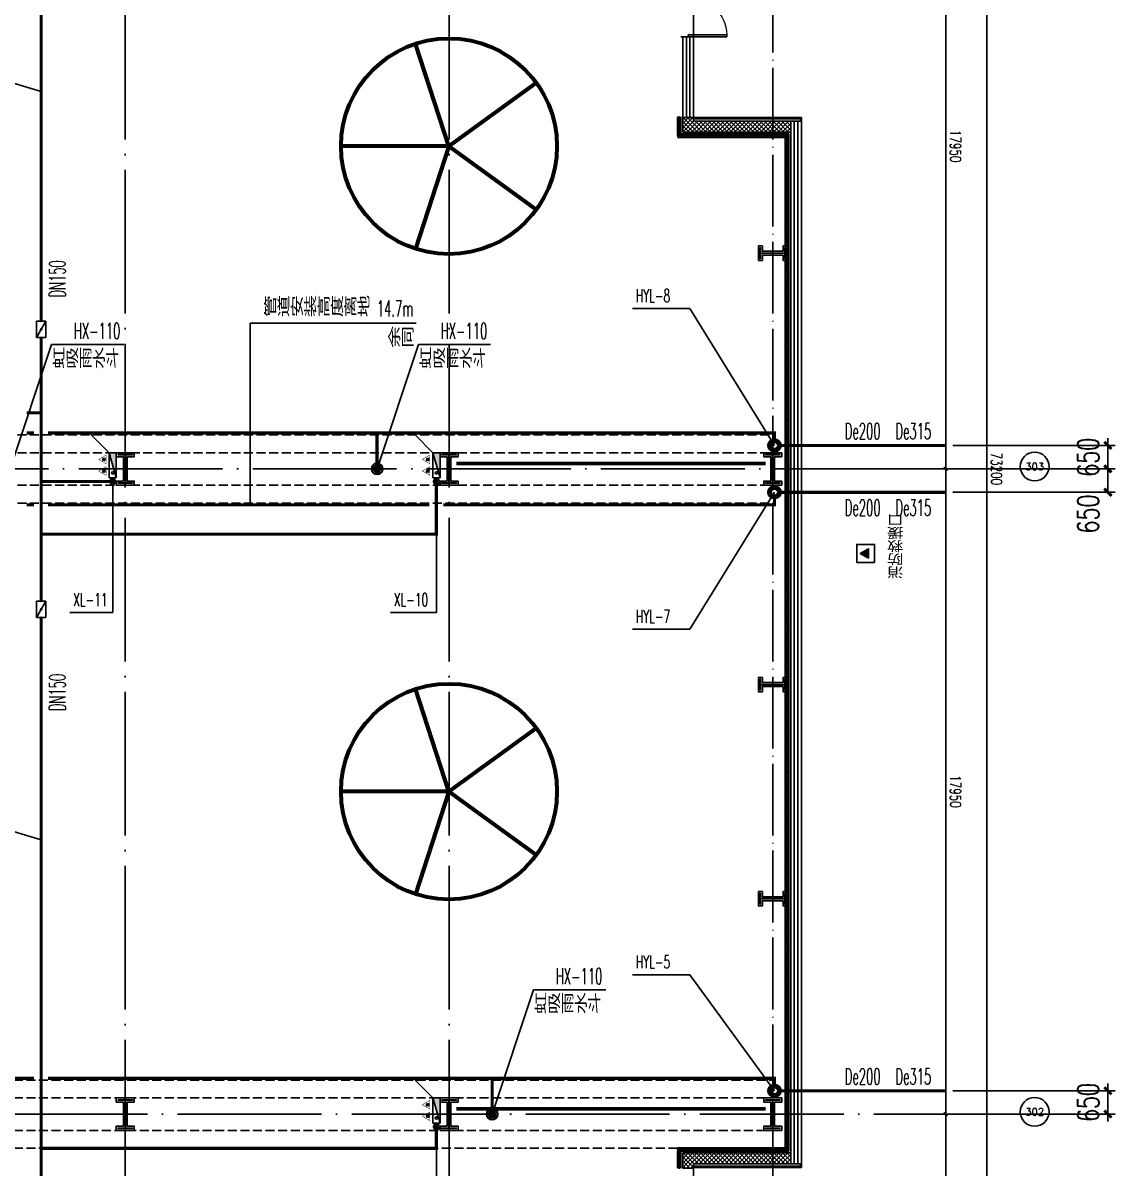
# Model space of a CAD drawing. Extents: x -452079 to 117456, y 3902 to 836955.
# Drawn here: x -149701 to -119335, y 565370 to 597226 of the extents above; entities that cross this region are included whole.
import ezdxf
from ezdxf.enums import TextEntityAlignment as Align

# ---------------------------------------------------------------- set-up
doc = ezdxf.new("R2010")
doc.units = 0
doc.header["$LTSCALE"] = 1000
doc.header["$MEASUREMENT"] = 0
for name, pattern in [('CENTER', [2, 1.25, -0.25, 0.25, -0.25]), ('DASH', [0.35, 0.25, -0.1]), ('DOTE', [2.42, 2, -0.2, 0.02, -0.2]), ('DOTE_30', [0.726, 0.6, -0.06, 0.006, -0.06])]:
    doc.linetypes.add(name, pattern=pattern)
for name, color, linetype in [('10平面$0$WINDOW', 4, 'Continuous'), ('A-AXIS-D', 1, 'Continuous'), ('A-AXIS-DOTE', 14, 'DOTE'), ('A-CURTAIN', 134, 'Continuous'), ('A-HATCH-2', 251, 'Continuous'), ('A-HRAIL', 173, 'Continuous'), ('A-LIN-V', 9, 'Continuous'), ('A-TEXT', 61, 'Continuous'), ('A-WINDOW', 140, 'Continuous'), ('AS-COLN', 6, 'Continuous'), ('AS-WALL', 40, 'Continuous'), ('CURTWALL', 4, 'Continuous'), ('DIM_消防', 1, 'Continuous'), ('DIM_雨水', 4, 'Continuous'), ('FM_ZF消防', 1, 'Continuous'), ('PUB_HATCH', 8, 'Continuous'), ('PUB_TEXT', 7, 'Continuous'), ('RP-N2-01$0$$0$A-WIND-J', 1, 'Continuous'), ('RP-N2-01$0$A-WIND-J', 3, 'Continuous'), ('SB_ZF消火栓', 10, 'Continuous'), ('SB_ZF消火栓M', 10, 'Continuous'), ('TEXT_消防', 1, 'Continuous'), ('TEXT_雨水', 4, 'Continuous'), ('TWT_DIM', 3, 'Continuous'), ('TWT_LEAD', 3, 'Continuous'), ('WALL', 2, 'Continuous'), ('WINDOW', 4, 'Continuous'), ('文本', 4, 'Continuous'), ('虹吸雨水斗', 6, 'Continuous')]:
    doc.layers.add(name, color=color, linetype=linetype)
for name, color, linetype, lineweight in [('Gps-ZF消防', 1, 'TG_X', 60), ('Gps-ZF雨水', 4, 'DOTE_30', 60), ('LG-ZF消防', 1, 'Continuous', 60), ('LG-ZF雨水', 4, 'Continuous', 60), ('柱间支撑', 6, 'CENTER', 0)]:
    doc.layers.add(name, color=color, linetype=linetype, lineweight=lineweight)
doc.styles.add('_TCH_AXIS', font='COMPLEX', dxfattribs={"bigfont": 'GBCBIG'})
doc.styles.add('_TCH_DIM', font='SIMPLEX', dxfattribs={"width": 0.75, "bigfont": '@1HZTXT'})
doc.styles.add('_TCH_DIM_T3', font='SIMPLEX', dxfattribs={"width": 0.705882, "bigfont": 'GBCBIG'})
doc.styles.add('_TWT_PIPEDN', font='SIMPLEX', dxfattribs={"width": 0.65, "height": 3.5, "bigfont": 'HZTXT'})
doc.styles.add('_TWT_SERIAL', font='SIMPLEX', dxfattribs={"width": 0.8, "height": 3, "bigfont": 'HZTXT'})
doc.styles.add('A-DIM_T3', font='SIMPLEX', dxfattribs={"width": 0.705882, "bigfont": 'GBCBIG'})
doc.styles.get("Standard").update_dxf_attribs({"font": 'gbenor.shx', "bigfont": 'gbcbig.shx'})
doc.styles.add('TG_LINETYPE', font='SIMPLEX', dxfattribs={"width": 0.8, "height": 3.5, "bigfont": 'HZTXT'})
doc.linetypes.add('TG_X', pattern='A,5,-0.3,["X",TG_LINETYPE,S=0.1,R=0,X=-0.23,Y=-0.15],0', length=5.3)
doc.dimstyles.new('_TCH_ARCH&&100', dxfattribs={"dimtxt": 297.5, "dimasz": 100, "dimexe": 100, "dimexo": 100, "dimgap": 126.25, "dimtad": 1, "dimdec": 0, "dimzin": 0, "dimdsep": 46, "dimtxsty": '_TCH_DIM_T3', "dimblk": 'ARCHTICK', "dimcen": 0.09, "dimclrt": 7, "dimazin": 2, "dimtfac": 1, "dimtdec": 0, "dimtix": 1, "dimtmove": 2, "dimatfit": 3, "dimfxl": 0, "dimtolj": 1, "dimtzin": 0, "dimarcsym": 0})
doc.dimstyles.new('_TCH_ARCH&&200', dxfattribs={"dimtxt": 595, "dimasz": 200, "dimexe": 200, "dimexo": 200, "dimgap": 252.5, "dimtad": 1, "dimdec": 0, "dimzin": 0, "dimdsep": 46, "dimtxsty": '_TCH_DIM_T3', "dimblk": 'ARCHTICK', "dimcen": 0.09, "dimclrt": 7, "dimazin": 2, "dimtfac": 1, "dimtdec": 0, "dimtix": 1, "dimtmove": 2, "dimatfit": 3, "dimfxl": 0, "dimtolj": 1, "dimtzin": 0, "dimarcsym": 0})
doc.dimstyles.new('A-DIM&&100', dxfattribs={"dimtxt": 297.5, "dimasz": 100, "dimexe": 100, "dimexo": 100, "dimgap": 126.25, "dimtad": 1, "dimdec": 0, "dimzin": 0, "dimdsep": 46, "dimtxsty": 'A-DIM_T3', "dimblk": 'ARCHTICK', "dimcen": 0.09, "dimclrt": 7, "dimazin": 2, "dimtfac": 1, "dimtdec": 0, "dimtix": 1, "dimtmove": 2, "dimatfit": 3, "dimfxl": 0, "dimtolj": 1, "dimtzin": 0, "dimarcsym": 0})
pattern_1 = [(45, (321432.36, -540023.96), (-60.000061, 60.000061), []), (135, (321432.36, -540023.96), (-60.000061, -60.000061), [])]

# ---------------------------------------------------------------- blocks, each defined once
blk = doc.blocks.new('_ArchTick')
at = {"color": 0, "linetype": 'ByBlock', "const_width": 0.4}
blk.add_lwpolyline([(-0.5, -0.5), (0.5, 0.5)], dxfattribs=at)
blk = doc.blocks.new('*D333')
at = {"layer": 'A-AXIS-D', "color": 0, "lineweight": -2, "transparency": 16777216}
for p, q in [((196412, 62746), (197428, 62746)), ((197328, 62746), (197328, 44796)), ((196412, 44796), (197428, 44796))]:
    blk.add_line(p, q, dxfattribs=at)
at = {"layer": 'A-AXIS-D', "color": 0, "lineweight": -2, "transparency": 16777216, "xscale": 100, "yscale": 100, "zscale": 100}
for p, rotation in [((197328, 62746), 90), ((197328, 44796), 270)]:
    blk.add_blockref('_ArchTick', p, dxfattribs=dict(at, rotation=rotation))
at = {"layer": 'A-AXIS-D', "color": 7, "transparency": 16777216, "insert": (197603, 53771), "char_height": 297.5, "attachment_point": 5, "rotation": 270, "style": 'A-DIM_T3'}
blk.add_mtext('\\A1;17950', dxfattribs=at)
blk = doc.blocks.new('*D334')
at = {"layer": 'A-AXIS-D', "color": 0, "lineweight": -2, "transparency": 16777216}
for p, q in [((196412, 44796), (197428, 44796)), ((197328, 44796), (197328, 26846)), ((196412, 26846), (197428, 26846))]:
    blk.add_line(p, q, dxfattribs=at)
at = {"layer": 'A-AXIS-D', "color": 0, "lineweight": -2, "transparency": 16777216, "xscale": 100, "yscale": 100, "zscale": 100}
for p, rotation in [((197328, 44796), 90), ((197328, 26846), 270)]:
    blk.add_blockref('_ArchTick', p, dxfattribs=dict(at, rotation=rotation))
at = {"layer": 'A-AXIS-D', "color": 7, "transparency": 16777216, "insert": (197603, 35821), "char_height": 297.5, "attachment_point": 5, "rotation": 270, "style": 'A-DIM_T3'}
blk.add_mtext('\\A1;17950', dxfattribs=at)
blk = doc.blocks.new('*D335')
at = {"layer": 'A-AXIS-D', "color": 0, "lineweight": -2, "transparency": 16777216}
for p, q in [((196412, 26846), (197428, 26846)), ((197328, 26846), (197328, 8896)), ((196412, 8896), (197428, 8896))]:
    blk.add_line(p, q, dxfattribs=at)
at = {"layer": 'A-AXIS-D', "color": 0, "lineweight": -2, "transparency": 16777216, "xscale": 100, "yscale": 100, "zscale": 100}
for p, rotation in [((197328, 26846), 90), ((197328, 8896), 270)]:
    blk.add_blockref('_ArchTick', p, dxfattribs=dict(at, rotation=rotation))
at = {"layer": 'A-AXIS-D', "color": 7, "transparency": 16777216, "insert": (197603, 17871), "char_height": 297.5, "attachment_point": 5, "rotation": 270, "style": 'A-DIM_T3'}
blk.add_mtext('\\A1;17950', dxfattribs=at)
blk = doc.blocks.new('*D368')
at = {"layer": 'A-AXIS-D', "color": 0, "lineweight": -2, "transparency": 16777216}
for p, q in [((196672, 81396), (198568, 81396)), ((198468, 81396), (198468, 8196)), ((196672, 8196), (198568, 8196))]:
    blk.add_line(p, q, dxfattribs=at)
at = {"layer": 'A-AXIS-D', "color": 0, "lineweight": -2, "transparency": 16777216, "xscale": 100, "yscale": 100, "zscale": 100}
for p, rotation in [((198468, 81396), 90), ((198468, 8196), 270)]:
    blk.add_blockref('_ArchTick', p, dxfattribs=dict(at, rotation=rotation))
at = {"layer": 'A-AXIS-D', "color": 7, "transparency": 16777216, "insert": (198743, 44796), "char_height": 297.5, "attachment_point": 5, "rotation": 270, "style": '_TCH_DIM_T3'}
blk.add_mtext('\\A1;73200', dxfattribs=at)
blk = doc.blocks.new('4324324')
at = {"layer": 'A-HATCH-2', "color": 8, "linetype": 'DASH'}
for p, q in [((-294754, 585770), (-128854, 585770)), ((-294754, 585270), (-128854, 585270)), ((-307354, 584370), (-128854, 584370)), ((-307354, 583870), (-128854, 583870)), ((-313054, 567820), (-128854, 567820)), ((-313054, 567320), (-128854, 567320)), ((-313054, 566420), (-128854, 566420)), ((-313054, 565920), (-128854, 565920))]:
    blk.add_line(p, q, dxfattribs=at)
blk = doc.blocks.new('w4324324')
at = {"layer": 'A-HATCH-2', "lineweight": 60}
for q in [(-1694760, 686605), (-1697614, 684532), (-1691907, 684532), (-1696524, 681178), (-1692997, 681178)]:
    blk.add_line((-1694760, 683605), q, dxfattribs=at)
blk.add_circle((-1694760, 683605), 3000, dxfattribs=at)
blk = doc.blocks.new('342343')
at = {"layer": 'A-LIN-V'}
for p in [(1048660, -62444), (1066610, -62444)]:
    blk.add_blockref('w4324324', p, dxfattribs=at)
blk = doc.blocks.new('w42343243')
at = {"layer": 'A-HATCH-2', "color": 2}
blk.add_lwpolyline([(-165104, 621070), (-164604, 621070), (-164604, 620958), (-164800, 620958), (-164800, 620282), (-164604, 620282), (-164604, 620170), (-165104, 620170), (-165104, 620282), (-164908, 620282), (-164908, 620958), (-165104, 620958)], close=True, dxfattribs=at)
at = {"layer": 'AS-COLN', "color": 8}
blk.add_lwpolyline([(-165054, 621020), (-164654, 621020), (-164654, 621008), (-164850, 621008), (-164850, 620232), (-164654, 620232), (-164654, 620220), (-165054, 620220), (-165054, 620232), (-164858, 620232), (-164858, 621008), (-165054, 621008)], close=True, dxfattribs=at)
blk = doc.blocks.new('nt66')
at = {"layer": 'A-HATCH-2', "color": 2}
blk.add_lwpolyline([(-195840, 766870), (-195440, 766870), (-195440, 766758), (-195586, 766758), (-195586, 766182), (-195440, 766182), (-195440, 766070), (-195840, 766070), (-195840, 766182), (-195694, 766182), (-195694, 766758), (-195840, 766758)], close=True, dxfattribs=at)
at = {"layer": 'AS-COLN', "color": 8}
blk.add_lwpolyline([(-195790, 766820), (-195490, 766820), (-195490, 766808), (-195636, 766808), (-195636, 766132), (-195490, 766132), (-195490, 766120), (-195790, 766120), (-195790, 766132), (-195644, 766132), (-195644, 766808), (-195790, 766808)], close=True, dxfattribs=at)
blk = doc.blocks.new('42343')
at = {"rotation": 270}
for p in [(-895324, 395180), (-895324, 383180), (-895324, 377222)]:
    blk.add_blockref('nt66', p, dxfattribs=at)
at = {"layer": 'A-WINDOW'}
for p in [(18000, -35800), (27000, -35800), (36000, -35800), (18000, -53750), (27000, -53750), (36000, -53750)]:
    blk.add_blockref('w42343243', p, dxfattribs=at)
blk = doc.blocks.new('RP-N2-01$0$$0$xfjy')
at = {"layer": 'RP-N2-01$0$$0$A-WIND-J'}
h = blk.add_hatch(color=8, dxfattribs=at)
h.dxf.hatch_style = 1
h.paths.add_polyline_path([(1141876, -26214), (1142135, -26214), (1142005, -25989)])
at = {"layer": 'RP-N2-01$0$$0$A-WIND-J', "color": 8, "const_width": 25}
blk.add_lwpolyline([(1141755, -25889), (1141755, -26389), (1142255, -26389), (1142255, -25889)], close=True, dxfattribs=at)
at = {"layer": 'RP-N2-01$0$$0$A-WIND-J', "color": 8}
for points in [[(1141755, -26389), (1142255, -26389), (1142255, -25889), (1141755, -25889)], [(1141876, -26214), (1142135, -26214), (1142005, -25989)]]:
    blk.add_lwpolyline(points, close=True, dxfattribs=at)
blk = doc.blocks.new('RP-N2-01$0$xfjy')
at = {"layer": 'RP-N2-01$0$$0$A-WIND-J', "color": 8}
blk.add_blockref('RP-N2-01$0$$0$xfjy', (0, 0), dxfattribs=at)
blk = doc.blocks.new('99平面图例外参$0$$LinePat$圆环')
for points in [[(0, 150), (300, 150)], [(0, 0), (300, 0)], [(0, -150), (300, -150)]]:
    blk.add_lwpolyline(points)
at = {"color": 0}
blk.add_circle((150, 0), 150, dxfattribs=at)
blk = doc.blocks.new('10平面$0$$DorLib2D$00000002')
for p, q in [((-0.5, 0), (-0.5, 0.4875)), ((-0.475, 0.4875), (-0.5, 0.4875)), ((-0.475, 0), (-0.475, 0.4875)), ((0.475, 0), (0.475, 0.4875)), ((0.475, 0.4875), (0.5, 0.4875)), ((0.5, 0), (0.5, 0.4875)), ((-0.5, 0), (-0.475, 0)), ((0.5, 0), (0.475, 0))]:
    blk.add_line(p, q)
at = {"lineweight": 13}
for centre, start, end in [((-0.4875, 0), 0, 88.53072), ((0.4875, 0), 91.46928, 180)]:
    blk.add_arc(centre, 0.4875, start, end, dxfattribs=at)
blk = doc.blocks.new('“奔腾”虹吸雨水斗')
at = {"layer": '虹吸雨水斗', "lineweight": 25}
for p, q in [((946982, 86753), (947040, 86688)), ((947052, 86699), (946987, 86758)), ((947048, 86793), (947066, 86707)), ((947082, 86711), (947055, 86795)), ((947125, 86795), (947098, 86711)), ((947114, 86707), (947132, 86793)), ((947194, 86758), (947128, 86699)), ((947140, 86688), (947199, 86753)), ((946944, 86685), (947028, 86658)), ((947028, 86641), (946944, 86614)), ((947032, 86673), (946946, 86692)), ((946946, 86607), (947032, 86625)), ((947040, 86611), (946982, 86546)), ((946987, 86541), (947052, 86600)), ((947066, 86592), (947048, 86506)), ((947055, 86504), (947082, 86587)), ((947098, 86587), (947125, 86504)), ((947132, 86506), (947114, 86592)), ((947128, 86600), (947194, 86541)), ((947199, 86546), (947140, 86611)), ((947234, 86692), (947148, 86673)), ((947148, 86625), (947234, 86607)), ((947152, 86658), (947236, 86685)), ((947236, 86614), (947152, 86641))]:
    blk.add_line(p, q, dxfattribs=at)
for radius in [150, 47.6]:
    blk.add_circle((947090, 86649), radius, dxfattribs=at)
for centre, start, end in [((947025, 86649), 291.6382, 68.3675), ((947034, 86682), 261.6382, 38.3675), ((947034, 86617), 321.6382, 98.3675), ((947057, 86706), 231.6382, 8.3675), ((947057, 86593), 351.6382, 128.3675), ((947090, 86715), 201.6382, 338.3675), ((947090, 86584), 21.6382, 158.3675), ((947123, 86706), 171.6382, 308.3675), ((947123, 86593), 51.6382, 188.3675), ((947147, 86682), 141.6382, 278.3675), ((947147, 86617), 81.6382, 218.3675), ((947155, 86649), 111.6382, 248.3675)]:
    blk.add_arc(centre, 8.82, start, end, dxfattribs=at)
blk = doc.blocks.new('A$C5D961328')
at = {"layer": 'SB_ZF消火栓', "linetype": 'Continuous'}
h = blk.add_hatch(dxfattribs=at)
h.set_pattern_fill('ANSI31', color=256, scale=129.330432, angle=270, style=0)
h.set_pattern_definition([(45, (-18410.044, -5691.868), (11.431303, -11.431303), [])])
h.paths.add_polyline_path([(228, 343), (228, 427), (153, 427), (153, 343)])
h = blk.add_hatch(dxfattribs=at)
h.set_pattern_fill('ANSI31', color=256, scale=129.330432, angle=270, style=0)
h.set_pattern_definition([(45, (-18087.504, -5691.868), (11.431303, -11.431303), [])])
h.paths.add_polyline_path([(550, 343), (550, 427), (475, 427), (475, 343)])
at = {"layer": 'SB_ZF消火栓'}
blk.add_hatch(color=256, dxfattribs=at).paths.add_polyline_path([(0, 40), (700, 40), (700, 240)])
for p, q in [((1195, 735), (700, 240)), ((700, 240), (0, 240)), ((0, 240), (0, 40)), ((700, 240), (0, 40)), ((0, 40), (700, 40)), ((700, 240), (700, 40))]:
    blk.add_line(p, q, dxfattribs=at)
at = {"layer": 'SB_ZF消火栓', "linetype": 'Continuous'}
for points, const_width in [([(312, 321), (190, 531), (69, 321), (312, 321), (190, 531)], 12.9), ([(228, 343), (228, 427), (153, 427), (153, 343), (228, 343)], 7.76), ([(634, 321), (513, 531), (392, 321), (634, 321), (513, 531)], 12.9), ([(550, 343), (550, 427), (475, 427), (475, 343), (550, 343)], 7.76)]:
    blk.add_lwpolyline(points, dxfattribs=dict(at, const_width=const_width))
at = {"layer": 'SB_ZF消火栓', "color": 1}
blk.add_circle((140, 140), 32.5, dxfattribs=at)
blk = doc.blocks.new('$VALVE$00000316')
for p, q in [((-125, 72), (125, -72)), ((-125, 72), (-125, -72)), ((-125, 72), (125, 72)), ((125, 72), (125, -72)), ((-125, -72), (125, -72))]:
    blk.add_line(p, q)
at = {"const_width": 21.1}
blk.add_lwpolyline([(-11, 0, 1), (11, 0, 1)], format="xyb", close=True, dxfattribs=at)
for p in [(-125, 0), (125, 0)]:
    blk.add_point(p)
at = {"color": 7, "flags": 9}
for tag in ['XSIZE', 'YSIZE']:
    blk.add_attdef(tag, (0, 0), '', height=0.5, dxfattribs=at)
blk = doc.blocks.new('*D451')
at = {"layer": 'TWT_DIM', "color": 0, "lineweight": -2, "transparency": 16777216}
for p, q in [((-119535, 585470), (-119535, 585670)), ((-123844, 585470), (-119335, 585470)), ((-119535, 584820), (-119535, 585470)), ((-123844, 584820), (-119335, 584820)), ((-119535, 584820), (-119535, 584620))]:
    blk.add_line(p, q, dxfattribs=at)
at = {"layer": 'TWT_DIM', "color": 0, "lineweight": -2, "transparency": 16777216, "xscale": 200, "yscale": 200, "zscale": 200}
for p, rotation in [((-119535, 585470), 270), ((-119535, 584820), 90)]:
    blk.add_blockref('_ArchTick', p, dxfattribs=dict(at, rotation=rotation))
at = {"layer": 'TWT_DIM', "color": 7, "transparency": 16777216, "insert": (-120085, 585145), "char_height": 595, "attachment_point": 5, "rotation": 90, "style": '_TCH_DIM_T3'}
blk.add_mtext('\\A1;650', dxfattribs=at)
blk = doc.blocks.new('*D452')
at = {"layer": 'TWT_DIM', "color": 0, "lineweight": -2, "transparency": 16777216}
for p, q in [((-123844, 584820), (-119335, 584820)), ((-119535, 584170), (-119535, 584820)), ((-123844, 584170), (-119335, 584170))]:
    blk.add_line(p, q, dxfattribs=at)
at = {"layer": 'TWT_DIM', "color": 0, "lineweight": -2, "transparency": 16777216, "xscale": 200, "yscale": 200, "zscale": 200}
for p, rotation in [((-119535, 584820), 90), ((-119535, 584170), 270)]:
    blk.add_blockref('_ArchTick', p, dxfattribs=dict(at, rotation=rotation))
at = {"layer": 'TWT_DIM', "color": 7, "transparency": 16777216, "insert": (-120085, 583565), "char_height": 595, "attachment_point": 5, "rotation": 90, "style": '_TCH_DIM_T3'}
blk.add_mtext('\\A1;650', dxfattribs=at)
blk = doc.blocks.new('*D454')
at = {"layer": 'TWT_DIM', "color": 0, "lineweight": -2, "transparency": 16777216}
for p, q in [((-119535, 567520), (-119535, 567720)), ((-123844, 567520), (-119335, 567520)), ((-119535, 566870), (-119535, 567520)), ((-123844, 566870), (-119335, 566870)), ((-119535, 566870), (-119535, 566670))]:
    blk.add_line(p, q, dxfattribs=at)
at = {"layer": 'TWT_DIM', "color": 0, "lineweight": -2, "transparency": 16777216, "xscale": 200, "yscale": 200, "zscale": 200}
for p, rotation in [((-119535, 567520), 270), ((-119535, 566870), 90)]:
    blk.add_blockref('_ArchTick', p, dxfattribs=dict(at, rotation=rotation))
at = {"layer": 'TWT_DIM', "color": 7, "transparency": 16777216, "insert": (-120085, 567195), "char_height": 595, "attachment_point": 5, "rotation": 90, "style": '_TCH_DIM_T3'}
blk.add_mtext('\\A1;650', dxfattribs=at)
blk = doc.blocks.new('A$C515E426B')
at = {"layer": 'PUB_HATCH'}
h = blk.add_hatch(dxfattribs=at)
h.set_pattern_fill('多孔材料', color=256, scale=30, style=0)
h.set_pattern_definition(pattern_1)
h.paths.add_polyline_path([(190317.8, 54466), (190317.8, 54566), (190017.8, 54566), (190017.8, 54166)])
h = blk.add_hatch(dxfattribs=at)
h.set_pattern_fill('多孔材料', color=256, scale=30, style=0)
h.set_pattern_definition(pattern_1)
h.paths.add_polyline_path([(190317.8, 54466), (190017.8, 54166), (193018.2, 54166), (193018.2, 54466)])
h = blk.add_hatch(dxfattribs=at)
h.set_pattern_fill('多孔材料', color=256, scale=30, style=0)
h.set_pattern_definition(pattern_1)
h.paths.add_polyline_path([(190018.2, 25766), (190318.2, 25466), (193018.2, 25466), (193018.2, 25766)])
h = blk.add_hatch(dxfattribs=at)
h.set_pattern_fill('多孔材料', color=256, scale=30, style=0)
h.set_pattern_definition(pattern_1)
h.paths.add_polyline_path([(190018.2, 25766), (190018.2, 25346), (190318.2, 25346), (190318.2, 25466)])
at = {"layer": '10平面$0$WINDOW'}
blk.add_line((190317.8, 59016), (190317.8, 56816), dxfattribs=at)
at = {"layer": 'A-AXIS-D'}
for centre in [(199801.9, 44860.3), (199801.9, 26910.3)]:
    blk.add_circle(centre, 400, dxfattribs=at)
at = {"layer": 'A-AXIS-DOTE', "color": 8, "ltscale": 2}
for p, q in [((174518.2, 716), (174518.2, 86200)), ((183518.2, 716), (183518.2, 86200)), ((201422.4, 44796), (3362.4, 44796)), ((199332.4, 26846), (3362.4, 26846))]:
    blk.add_line(p, q, dxfattribs=at)
at = {"layer": 'A-AXIS-DOTE', "color": 8}
blk.add_line((192518.2, 716), (192518.2, 86200), dxfattribs=at)
at = {"layer": 'A-CURTAIN'}
for points in [[(193318.2, 54466), (193318.2, 54566), (190318.2, 54566)], [(193288.2, 54466), (193288.2, 54536), (190318.2, 54536)], [(193318.2, 25466), (193318.2, 25366), (190318.2, 25366)], [(193288.2, 25466), (193288.2, 25396), (190318.2, 25396)]]:
    blk.add_lwpolyline(points, dxfattribs=at)
at = {"layer": 'AS-WALL'}
for p, q in [((190317.8, 54566), (190017.8, 54566)), ((190017.8, 54566), (190017.8, 54166)), ((190317.8, 54466), (190317.8, 54566)), ((190017.8, 54166), (193018.2, 54166)), ((190317.8, 54466), (193018.2, 54466)), ((190018.2, 25766), (193018.2, 25766)), ((190018.2, 25766), (190018.2, 25346)), ((193018.2, 25766), (193018.2, 25466)), ((190018.2, 25346), (190318.2, 25346)), ((190318.2, 25466), (193018.2, 25466)), ((190318.2, 25346), (190318.2, 25466))]:
    blk.add_line(p, q, dxfattribs=at)
at = {"layer": 'CURTWALL'}
for p, q in [((193018.2, 54466), (193018.2, 54316)), ((193318.2, 54466), (193018.2, 54466)), ((193018.2, 54316), (193018.2, 25466)), ((193118.2, 54466), (193118.2, 54316)), ((193118.2, 54316), (193118.2, 25466)), ((193218.2, 54466), (193218.2, 54316)), ((193218.2, 54316), (193218.2, 25466)), ((193318.2, 54466), (193318.2, 54316)), ((193318.2, 54316), (193318.2, 25466)), ((193318.2, 25466), (193018.2, 25466))]:
    blk.add_line(p, q, dxfattribs=at)
at = {"layer": 'WINDOW'}
for p, q in [((190263.6, 56816), (189963.2, 56816)), ((190017.8, 56816), (190017.8, 54566)), ((190117.8, 56816), (190117.8, 54566)), ((190217.8, 56816), (190217.8, 54566)), ((190317.8, 56816), (190317.8, 54566)), ((190318.2, 25346), (190318.2, 24294.5))]:
    blk.add_line(p, q, dxfattribs=at)
at = {"layer": '柱间支撑', "color": 8, "const_width": 100}
for points in [[(192318.2, 44946), (183718.2, 44946)], [(192318.2, 26996), (183718.2, 26996)]]:
    blk.add_lwpolyline(points, dxfattribs=at)
at = {"layer": '10平面$0$WINDOW', "xscale": -2200, "yscale": 2200, "zscale": 300, "rotation": 270.0000000014831}
blk.add_blockref('10平面$0$$DorLib2D$00000002', (190167.8, 57916), dxfattribs=at)
at = {"layer": 'A-HRAIL', "yscale": 0.3333333333333333, "zscale": 0.3333333333333333}
for p, xscale, rotation in [((189918.2, 54586), -0.3916666672227438, 90), ((189918.2, 54468.5), -0.3916666672227438, 90), ((189918.2, 54351), -0.3916666672227438, 90), ((189918.2, 54233.5), -0.3916666672227438, 90), ((189868.2, 54066), -0.333333326702653, 180), ((189968.2, 54066), -0.333333326702653, 180), ((190068.2, 54066), -0.333333326702653, 180), ((190168.2, 54066), -0.333333326702653, 180), ((190268.2, 54066), -0.333333326702653, 180), ((190368.2, 54066), -0.333333326702653, 180), ((190468.2, 54066), -0.333333326702653, 180), ((190568.2, 54066), -0.333333326702653, 180), ((190668.2, 54066), -0.333333326702653, 180), ((190768.2, 54066), -0.333333326702653, 180), ((190868.2, 54066), -0.333333326702653, 180), ((190968.2, 54066), -0.333333326702653, 180), ((191068.2, 54066), -0.333333326702653, 180), ((191168.2, 54066), -0.333333326702653, 180), ((191268.2, 54066), -0.333333326702653, 180), ((191368.2, 54066), -0.333333326702653, 180), ((191468.2, 54066), -0.333333326702653, 180), ((191568.2, 54066), -0.333333326702653, 180), ((191668.2, 54066), -0.333333326702653, 180), ((191768.2, 54066), -0.333333326702653, 180), ((191868.2, 54066), -0.333333326702653, 180), ((191968.2, 54066), -0.333333326702653, 180), ((192068.2, 54066), -0.333333326702653, 180), ((192168.2, 54066), -0.333333326702653, 180), ((192268.2, 54066), -0.333333326702653, 180), ((192368.2, 54066), -0.333333326702653, 180), ((192468.2, 54066), -0.333333326702653, 180), ((192568.2, 54066), -0.333333326702653, 180), ((192668.2, 54066), -0.333333326702653, 180), ((192768.2, 54066), -0.333333326702653, 180), ((192918.2, 54016), 0.3333686689378101, 90), ((192868.2, 54066), -0.333333326702653, 180), ((192918.2, 53916), 0.3333686689378101, 90), ((192918.2, 53816), 0.3333686689378101, 90), ((192918.2, 53716), 0.3333686689378101, 90), ((192918.2, 53616), 0.3333686689378101, 90), ((192918.2, 53516), 0.3333686689378101, 90), ((192918.2, 53416), 0.3333686689378101, 90), ((192918.2, 53316), 0.3333686689378101, 90), ((192918.2, 53215.9), 0.3333686689378101, 90), ((192918.2, 53115.9), 0.3333686689378101, 90), ((192918.2, 53015.9), 0.3333686689378101, 90), ((192918.2, 52915.9), 0.3333686689378101, 90), ((192918.2, 52815.9), 0.3333686689378101, 90), ((192918.2, 52715.9), 0.3333686689378101, 90), ((192918.2, 52615.9), 0.3333686689378101, 90), ((192918.2, 52515.9), 0.3333686689378101, 90), ((192918.2, 52415.9), 0.3333686689378101, 90), ((192918.2, 52315.8), 0.3333686689378101, 90), ((192918.2, 52215.8), 0.3333686689378101, 90), ((192918.2, 52115.8), 0.3333686689378101, 90), ((192918.2, 52015.8), 0.3333686689378101, 90), ((192918.2, 51915.8), 0.3333686689378101, 90), ((192918.2, 51815.8), 0.3333686689378101, 90), ((192918.2, 51715.8), 0.3333686689378101, 90), ((192918.2, 51615.8), 0.3333686689378101, 90), ((192918.2, 51515.8), 0.3333686689378101, 90), ((192918.2, 51415.8), 0.3333686689378101, 90), ((192918.2, 51315.7), 0.3333686689378101, 90), ((192918.2, 51215.7), 0.3333686689378101, 90), ((192918.2, 51115.7), 0.3333686689378101, 90), ((192918.2, 51015.7), 0.3333686689378101, 90), ((192918.2, 50915.7), 0.3333686689378101, 90), ((192918.2, 50815.7), 0.3333686689378101, 90), ((192918.2, 50715.7), 0.3333686689378101, 90), ((192918.2, 50615.7), 0.3333686689378101, 90), ((192918.2, 50515.7), 0.3333686689378101, 90), ((192918.2, 50415.6), 0.3333686689378101, 90), ((192918.2, 50315.6), 0.3333686689378101, 90), ((192918.2, 50215.6), 0.3333686689378101, 90), ((192918.2, 50115.6), 0.3333686689378101, 90), ((192918.2, 50015.6), 0.3333686689378101, 90), ((192918.2, 49915.6), 0.3333686689378101, 90), ((192918.2, 49815.6), 0.3333686689378101, 90), ((192918.2, 49715.6), 0.3333686689378101, 90), ((192918.2, 49615.6), 0.3333686689378101, 90), ((192918.2, 49515.6), 0.3333686689378101, 90), ((192918.2, 49415.5), 0.3333686689378101, 90), ((192918.2, 49315.5), 0.3333686689378101, 90), ((192918.2, 49215.5), 0.3333686689378101, 90), ((192918.2, 49115.5), 0.3333686689378101, 90), ((192918.2, 49015.5), 0.3333686689378101, 90), ((192918.2, 48915.5), 0.3333686689378101, 90), ((192918.2, 48815.5), 0.3333686689378101, 90), ((192918.2, 48715.5), 0.3333686689378101, 90), ((192918.2, 48615.5), 0.3333686689378101, 90), ((192918.2, 48515.4), 0.3333686689378101, 90), ((192918.2, 48415.4), 0.3333686689378101, 90), ((192918.2, 48315.4), 0.3333686689378101, 90), ((192918.2, 48215.4), 0.3333686689378101, 90), ((192918.2, 48115.4), 0.3333686689378101, 90), ((192918.2, 48015.4), 0.3333686689378101, 90), ((192918.2, 47915.4), 0.3333686689378101, 90), ((192918.2, 47815.4), 0.3333686689378101, 90), ((192918.2, 47715.4), 0.3333686689378101, 90), ((192918.2, 47615.4), 0.3333686689378101, 90), ((192918.2, 47515.3), 0.3333686689378101, 90), ((192918.2, 47415.3), 0.3333686689378101, 90), ((192918.2, 47315.3), 0.3333686689378101, 90), ((192918.2, 47215.3), 0.3333686689378101, 90), ((192918.2, 47115.3), 0.3333686689378101, 90), ((192918.2, 47015.3), 0.3333686689378101, 90), ((192918.2, 46915.3), 0.3333686689378101, 90), ((192918.2, 46815.3), 0.3333686689378101, 90), ((192918.2, 46715.3), 0.3333686689378101, 90), ((192918.2, 46615.2), 0.3333686689378101, 90), ((192918.2, 46515.2), 0.3333686689378101, 90), ((192918.2, 46415.2), 0.3333686689378101, 90), ((192918.2, 46315.2), 0.3333686689378101, 90), ((192918.2, 46215.2), 0.3333686689378101, 90), ((192918.2, 46115.2), 0.3333686689378101, 90), ((192918.2, 46015.2), 0.3333686689378101, 90), ((192918.2, 45915.2), 0.3333686689378101, 90), ((192918.2, 45815.2), 0.3333686689378101, 90), ((192918.2, 45715.1), 0.3333686689378101, 90), ((192918.2, 45615.1), 0.3333686689378101, 90), ((192918.2, 45515.1), 0.3333686689378101, 90), ((192918.2, 45415.1), 0.3333686689378101, 90), ((192918.2, 45315.1), 0.3333686689378101, 90), ((192918.2, 45215.1), 0.3333686689378101, 90), ((192918.2, 45115.1), 0.3333686689378101, 90), ((192918.2, 45015.1), 0.3333686689378101, 90), ((192918.2, 44915.1), 0.3333686689378101, 90), ((192918.2, 44815.1), 0.3333686689378101, 90), ((192918.2, 44715), 0.3333686689378101, 90), ((192918.2, 44615), 0.3333686689378101, 90), ((192918.2, 44515), 0.3333686689378101, 90), ((192918.2, 44415), 0.3333686689378101, 90), ((192918.2, 44315), 0.3333686689378101, 90), ((192918.2, 44215), 0.3333686689378101, 90), ((192918.2, 44115), 0.3333686689378101, 90), ((192918.2, 44015), 0.3333686689378101, 90), ((192918.2, 43915), 0.3333686689378101, 90), ((192918.2, 43814.9), 0.3333686689378101, 90), ((192918.2, 43714.9), 0.3333686689378101, 90), ((192918.2, 43614.9), 0.3333686689378101, 90), ((192918.2, 43514.9), 0.3333686689378101, 90), ((192918.2, 43414.9), 0.3333686689378101, 90), ((192918.2, 43314.9), 0.3333686689378101, 90), ((192918.2, 43214.9), 0.3333686689378101, 90), ((192918.2, 43114.9), 0.3333686689378101, 90), ((192918.2, 43014.9), 0.3333686689378101, 90), ((192918.2, 42914.9), 0.3333686689378101, 90), ((192918.2, 42814.8), 0.3333686689378101, 90), ((192918.2, 42714.8), 0.3333686689378101, 90), ((192918.2, 42614.8), 0.3333686689378101, 90), ((192918.2, 42514.8), 0.3333686689378101, 90), ((192918.2, 42414.8), 0.3333686689378101, 90), ((192918.2, 42314.8), 0.3333686689378101, 90), ((192918.2, 42214.8), 0.3333686689378101, 90), ((192918.2, 42114.8), 0.3333686689378101, 90), ((192918.2, 42014.8), 0.3333686689378101, 90), ((192918.2, 41914.7), 0.3333686689378101, 90), ((192918.2, 41814.7), 0.3333686689378101, 90), ((192918.2, 41714.7), 0.3333686689378101, 90), ((192918.2, 41614.7), 0.3333686689378101, 90), ((192918.2, 41514.7), 0.3333686689378101, 90), ((192918.2, 41414.7), 0.3333686689378101, 90), ((192918.2, 41314.7), 0.3333686689378101, 90), ((192918.2, 41214.7), 0.3333686689378101, 90), ((192918.2, 41114.7), 0.3333686689378101, 90), ((192918.2, 41014.7), 0.3333686689378101, 90), ((192918.2, 40914.6), 0.3333686689378101, 90), ((192918.2, 40814.6), 0.3333686689378101, 90), ((192918.2, 40714.6), 0.3333686689378101, 90), ((192918.2, 40614.6), 0.3333686689378101, 90), ((192918.2, 40514.6), 0.3333686689378101, 90), ((192918.2, 40414.6), 0.3333686689378101, 90), ((192918.2, 40314.6), 0.3333686689378101, 90), ((192918.2, 40214.6), 0.3333686689378101, 90), ((192918.2, 40114.6), 0.3333686689378101, 90), ((192918.2, 40014.5), 0.3333686689378101, 90), ((192918.2, 39914.5), 0.3333686689378101, 90), ((192918.2, 39814.5), 0.3333686689378101, 90), ((192918.2, 39714.5), 0.3333686689378101, 90), ((192918.2, 39614.5), 0.3333686689378101, 90), ((192918.2, 39514.5), 0.3333686689378101, 90), ((192918.2, 39414.5), 0.3333686689378101, 90), ((192918.2, 39314.5), 0.3333686689378101, 90), ((192918.2, 39214.5), 0.3333686689378101, 90), ((192918.2, 39114.4), 0.3333686689378101, 90), ((192918.2, 39014.4), 0.3333686689378101, 90), ((192918.2, 38914.4), 0.3333686689378101, 90), ((192918.2, 38814.4), 0.3333686689378101, 90), ((192918.2, 38714.4), 0.3333686689378101, 90), ((192918.2, 38614.4), 0.3333686689378101, 90), ((192918.2, 38514.4), 0.3333686689378101, 90), ((192918.2, 38414.4), 0.3333686689378101, 90), ((192918.2, 38314.4), 0.3333686689378101, 90), ((192918.2, 38214.4), 0.3333686689378101, 90), ((192918.2, 38114.3), 0.3333686689378101, 90), ((192918.2, 38014.3), 0.3333686689378101, 90), ((192918.2, 37914.3), 0.3333686689378101, 90), ((192918.2, 37814.3), 0.3333686689378101, 90), ((192918.2, 37714.3), 0.3333686689378101, 90), ((192918.2, 37614.3), 0.3333686689378101, 90), ((192918.2, 37514.3), 0.3333686689378101, 90), ((192918.2, 37414.3), 0.3333686689378101, 90), ((192918.2, 37314.3), 0.3333686689378101, 90), ((192918.2, 37214.2), 0.3333686689378101, 90), ((192918.2, 37114.2), 0.3333686689378101, 90), ((192918.2, 37014.2), 0.3333686689378101, 90), ((192918.2, 36914.2), 0.3333686689378101, 90), ((192918.2, 36814.2), 0.3333686689378101, 90), ((192918.2, 36714.2), 0.3333686689378101, 90), ((192918.2, 36614.2), 0.3333686689378101, 90), ((192918.2, 36514.2), 0.3333686689378101, 90), ((192918.2, 36414.2), 0.3333686689378101, 90), ((192918.2, 36314.2), 0.3333686689378101, 90), ((192918.2, 36214.1), 0.3333686689378101, 90), ((192918.2, 36114.1), 0.3333686689378101, 90), ((192918.2, 36014.1), 0.3333686689378101, 90), ((192918.2, 35914.1), 0.3333686689378101, 90), ((192918.2, 35814.1), 0.3333686689378101, 90), ((192918.2, 35714.1), 0.3333686689378101, 90), ((192918.2, 35614.1), 0.3333686689378101, 90), ((192918.2, 35514.1), 0.3333686689378101, 90), ((192918.2, 35414.1), 0.3333686689378101, 90), ((192918.2, 35314), 0.3333686689378101, 90), ((192918.2, 35214), 0.3333686689378101, 90), ((192918.2, 35114), 0.3333686689378101, 90), ((192918.2, 35014), 0.3333686689378101, 90), ((192918.2, 34914), 0.3333686689378101, 90), ((192918.2, 34814), 0.3333686689378101, 90), ((192918.2, 34714), 0.3333686689378101, 90), ((192918.2, 34614), 0.3333686689378101, 90), ((192918.2, 34514), 0.3333686689378101, 90), ((192918.2, 34414), 0.3333686689378101, 90), ((192918.2, 34313.9), 0.3333686689378101, 90), ((192918.2, 34213.9), 0.3333686689378101, 90), ((192918.2, 34113.9), 0.3333686689378101, 90), ((192918.2, 34013.9), 0.3333686689378101, 90), ((192918.2, 33913.9), 0.3333686689378101, 90), ((192918.2, 33813.9), 0.3333686689378101, 90), ((192918.2, 33713.9), 0.3333686689378101, 90), ((192918.2, 33613.9), 0.3333686689378101, 90), ((192918.2, 33513.9), 0.3333686689378101, 90), ((192918.2, 33413.8), 0.3333686689378101, 90), ((192918.2, 33313.8), 0.3333686689378101, 90), ((192918.2, 33213.8), 0.3333686689378101, 90), ((192918.2, 33113.8), 0.3333686689378101, 90), ((192918.2, 33013.8), 0.3333686689378101, 90), ((192918.2, 32913.8), 0.3333686689378101, 90), ((192918.2, 32813.8), 0.3333686689378101, 90), ((192918.2, 32713.8), 0.3333686689378101, 90), ((192918.2, 32613.8), 0.3333686689378101, 90), ((192918.2, 32513.7), 0.3333686689378101, 90), ((192918.2, 32413.7), 0.3333686689378101, 90), ((192918.2, 32313.7), 0.3333686689378101, 90), ((192918.2, 32213.7), 0.3333686689378101, 90), ((192918.2, 32113.7), 0.3333686689378101, 90), ((192918.2, 32013.7), 0.3333686689378101, 90), ((192918.2, 31913.7), 0.3333686689378101, 90), ((192918.2, 31813.7), 0.3333686689378101, 90), ((192918.2, 31713.7), 0.3333686689378101, 90), ((192918.2, 31613.7), 0.3333686689378101, 90), ((192918.2, 31513.6), 0.3333686689378101, 90), ((192918.2, 31413.6), 0.3333686689378101, 90), ((192918.2, 31313.6), 0.3333686689378101, 90), ((192918.2, 31213.6), 0.3333686689378101, 90), ((192918.2, 31113.6), 0.3333686689378101, 90), ((192918.2, 31013.6), 0.3333686689378101, 90), ((192918.2, 30913.6), 0.3333686689378101, 90), ((192918.2, 30813.6), 0.3333686689378101, 90), ((192918.2, 30713.6), 0.3333686689378101, 90), ((192918.2, 30613.5), 0.3333686689378101, 90), ((192918.2, 30513.5), 0.3333686689378101, 90), ((192918.2, 30413.5), 0.3333686689378101, 90), ((192918.2, 30313.5), 0.3333686689378101, 90), ((192918.2, 30213.5), 0.3333686689378101, 90), ((192918.2, 30113.5), 0.3333686689378101, 90), ((192918.2, 30013.5), 0.3333686689378101, 90), ((192918.2, 29913.5), 0.3333686689378101, 90), ((192918.2, 29813.5), 0.3333686689378101, 90), ((192918.2, 29713.5), 0.3333686689378101, 90), ((192918.2, 29613.4), 0.3333686689378101, 90), ((192918.2, 29513.4), 0.3333686689378101, 90), ((192918.2, 29413.4), 0.3333686689378101, 90), ((192918.2, 29313.4), 0.3333686689378101, 90), ((192918.2, 29213.4), 0.3333686689378101, 90), ((192918.2, 29113.4), 0.3333686689378101, 90), ((192918.2, 29013.4), 0.3333686689378101, 90), ((192918.2, 28913.4), 0.3333686689378101, 90), ((192918.2, 28813.4), 0.3333686689378101, 90), ((192918.2, 28713.3), 0.3333686689378101, 90), ((192918.2, 28613.3), 0.3333686689378101, 90), ((192918.2, 28513.3), 0.3333686689378101, 90), ((192918.2, 28413.3), 0.3333686689378101, 90), ((192918.2, 28313.3), 0.3333686689378101, 90), ((192918.2, 28213.3), 0.3333686689378101, 90), ((192918.2, 28113.3), 0.3333686689378101, 90), ((192918.2, 28013.3), 0.3333686689378101, 90), ((192918.2, 27913.3), 0.3333686689378101, 90), ((192918.2, 27813.3), 0.3333686689378101, 90), ((192918.2, 27713.2), 0.3333686689378101, 90), ((192918.2, 27613.2), 0.3333686689378101, 90), ((192918.2, 27513.2), 0.3333686689378101, 90), ((192918.2, 27413.2), 0.3333686689378101, 90), ((192918.2, 27313.2), 0.3333686689378101, 90), ((192918.2, 27213.2), 0.3333686689378101, 90), ((192918.2, 27113.2), 0.3333686689378101, 90), ((192918.2, 27013.2), 0.3333686689378101, 90), ((192918.2, 26913.2), 0.3333686689378101, 90), ((192918.2, 26813.1), 0.3333686689378101, 90), ((192918.2, 26713.1), 0.3333686689378101, 90), ((192918.2, 26613.1), 0.3333686689378101, 90), ((192918.2, 26513.1), 0.3333686689378101, 90), ((192918.2, 26413.1), 0.3333686689378101, 90), ((192918.2, 26313.1), 0.3333686689378101, 90), ((192918.2, 26213.1), 0.3333686689378101, 90), ((192918.2, 26113.1), 0.3333686689378101, 90), ((189918.2, 25695.5), 0.3916666672227438, 90), ((192918.2, 26013.1), 0.3333686689378101, 90), ((192918.2, 25913.1), 0.3333686689378101, 90), ((192918.2, 25813), 0.3333686689378101, 90), ((189918.2, 25578), 0.3916666672227438, 90), ((189918.2, 25460.5), 0.3916666672227438, 90), ((189918.2, 25343), 0.3916666672227438, 90)]:
    blk.add_blockref('99平面图例外参$0$$LinePat$圆环', p, dxfattribs=dict(at, xscale=xscale, rotation=rotation))
at = {"layer": 'A-HRAIL', "xscale": 0.3333333327878446, "yscale": 0.3333333327878446, "zscale": 0.3333333327878446}
for p in [(189868.2, 25863), (189968.2, 25863), (190068.2, 25863), (190168.2, 25863), (190268.2, 25863), (190368.2, 25863), (190468.2, 25863), (190568.2, 25863), (190668.2, 25863), (190768.2, 25863), (190868.2, 25863), (190968.2, 25863), (191068.2, 25863), (191168.2, 25863), (191268.2, 25863), (191368.2, 25863), (191468.2, 25863), (191568.2, 25863), (191668.2, 25863), (191768.2, 25863), (191868.2, 25863), (191968.2, 25863), (192068.2, 25863), (192168.2, 25863), (192268.2, 25863), (192368.2, 25863), (192468.2, 25863), (192568.2, 25863), (192668.2, 25863), (192768.2, 25863), (192868.2, 25863)]:
    blk.add_blockref('99平面图例外参$0$$LinePat$圆环', p, dxfattribs=at)
at = {"layer": 'A-LIN-V', "rotation": 90}
blk.add_blockref('342343', (804678.8, 681921), dxfattribs=at)
at = {"layer": 'A-WINDOW'}
for name in ['42343', '4324324']:
    blk.add_blockref(name, (321372.4, -540024), dxfattribs=at)
at = {"layer": 'RP-N2-01$0$A-WIND-J', "rotation": 90}
blk.add_blockref('RP-N2-01$0$xfjy', (168963.6, -1099559.4, 0), dxfattribs=at)
at = {"layer": 'A-TEXT', "color": 8, "style": '_TCH_DIM'}
blk.add_text('消防救援口', height=384.1, rotation=90, dxfattribs=at).set_placement((196135.4, 41735.1, 0))
at = {"layer": 'PUB_TEXT', "style": '_TCH_AXIS'}
for s, p, p2 in [('303', (199541.6, 44757.2), (200062.2, 44757.2)), ('302', (199541.6, 26807.2), (200062.2, 26807.2))]:
    blk.add_text(s, height=206.28, dxfattribs=at).set_placement(p, p2, align=Align.FIT)
at = {"layer": 'A-AXIS-D'}
for base, p1, p2, dimstyle, picture, middle in [((198467.9, 8196), (196572.4, 81396), (196572.4, 8196), '_TCH_ARCH&&100', '*D368', (198742.9, 44796)), ((197328.2, 44796), (196312.4, 62746), (196312.4, 44796), 'A-DIM&&100', '*D333', (197603.2, 53771)), ((197328.2, 26846), (196312.4, 44796), (196312.4, 26846), 'A-DIM&&100', '*D334', (197603.2, 35821)), ((197328.2, 8896), (196312.4, 26846), (196312.4, 8896), 'A-DIM&&100', '*D335', (197603.2, 17871))]:
    dim = blk.add_linear_dim(base=base, p1=p1, p2=p2, angle=270, dimstyle=dimstyle, override={"dimgap": 0}, dxfattribs=at)
    dim.commit()
    dim.dimension.update_dxf_attribs({"geometry": picture, "text_midpoint": middle, "dimtype": 161, "text_rotation": 270})

msp = doc.modelspace()

# ---------------------------------------------------------------- hatches: boundary and pattern name
at = {"layer": 'Gps-ZF消防'}
for points in [[(-138204.18, 583003.13), (-138159.18, 583003.13), (-138159.18, 582958.13)], [(-138204.18, 583003.13), (-138204.18, 582958.13), (-138159.18, 582958.13)], [(-138204.18, 565919.9), (-138159.18, 565919.9), (-138159.18, 565874.9)], [(-138204.18, 565919.9), (-138204.18, 565874.9), (-138159.18, 565874.9)]]:
    msp.add_hatch(color=256, dxfattribs=at).paths.add_polyline_path(points)
at = {"layer": 'Gps-ZF雨水'}
for points in [[(-128804.18, 585820), (-128759.18, 585820), (-128759.18, 585865)], [(-128804.18, 585820), (-128804.18, 585865), (-128759.18, 585865)], [(-128804.18, 583820), (-128759.18, 583820), (-128759.18, 583775)], [(-128804.18, 583820), (-128804.18, 583775), (-128759.18, 583775)], [(-128804.18, 567870), (-128759.18, 567870), (-128759.18, 567915)], [(-128804.18, 567870), (-128804.18, 567915), (-128759.18, 567915)]]:
    msp.add_hatch(color=256, dxfattribs=at).paths.add_polyline_path(points)

# ---------------------------------------------------------------- linework, layer by layer
at = {"layer": 'DIM_消防'}
for p, q in [((-147204.18, 584470), (-147204.18, 580821.25)), ((-138204.18, 584470), (-138204.18, 580821.25)), ((-147204.18, 580821.25), (-148392.63, 580821.25)), ((-138204.18, 580821.25), (-139481.08, 580821.25)), ((-138204.18, 566520), (-138204.18, 562871.25))]:
    msp.add_line(p, q, dxfattribs=at)
at = {"layer": 'DIM_雨水'}
for p, q in [((-131153.87, 589281.43), (-132748.51, 589281.43)), ((-128804.18, 585470), (-131153.87, 589281.43)), ((-128804.18, 584170), (-131153.87, 580358.57)), ((-131153.87, 580358.57), (-132748.51, 580358.57)), ((-131153.87, 570747.82), (-132748.51, 570747.82)), ((-128804.18, 567520), (-131153.87, 570747.82))]:
    msp.add_line(p, q, dxfattribs=at)
at = {"layer": 'Gps-ZF消防', "const_width": 90}
for points in [[(-149194.09, 588924.03), (-149194.09, 601820)], [(-149194.09, 586378.77), (-149194.09, 588474.65)], [(-149597.1, 586378.77), (-149194.09, 586378.77)], [(-149194.09, 584470), (-149194.09, 586378.77)], [(-149194.09, 584470), (-147279.18, 584470)], [(-149194.09, 583003.13), (-149194.09, 584470)], [(-138204.18, 583003.13), (-138204.18, 584395)], [(-149194.09, 581138.87), (-149194.09, 583003.13)], [(-149194.09, 583003.13), (-138204.18, 583003.13)], [(-149194.09, 565919.9), (-149194.09, 580689.5)], [(-138204.18, 565919.9), (-138204.18, 566445)], [(-149194.09, 565919.9), (-138204.18, 565919.9)], [(-149194.09, 562022.07), (-149194.09, 565919.9)]]:
    msp.add_lwpolyline(points, dxfattribs=at)
at = {"layer": 'Gps-ZF雨水', "const_width": 90}
for points in [[(-149597.1, 585820), (-149389.09, 585820)], [(-148999.09, 585820), (-139854.18, 585820)], [(-139854.18, 584820), (-139854.18, 585820)], [(-139854.18, 585820), (-128804.18, 585820)], [(-128804.18, 585620), (-128804.18, 585820)], [(-124044.18, 585470), (-128654.18, 585470)], [(-128804.18, 584020), (-128804.18, 583820)], [(-124044.18, 584170), (-128654.18, 584170)], [(-149597.1, 583820), (-149389.09, 583820)], [(-148999.09, 583820), (-138399.18, 583820)], [(-138009.18, 583820), (-128804.18, 583820)], [(-152354.18, 567870), (-149389.09, 567870)], [(-148999.09, 567870), (-136654.18, 567870)], [(-136654.18, 566870), (-136654.18, 567870)], [(-136654.18, 567870), (-128804.18, 567870)], [(-128804.18, 567670), (-128804.18, 567870)], [(-124044.18, 567520), (-128654.18, 567520)]]:
    msp.add_lwpolyline(points, dxfattribs=at)
at = {"layer": 'LG-ZF消防'}
for centre in [(-147204.18, 584470), (-138204.18, 584470), (-138204.18, 566520)]:
    msp.add_circle(centre, 50, dxfattribs=at)
at = {"layer": 'LG-ZF雨水'}
for centre, radius in [((-128804.18, 585470), 150), ((-128804.18, 585470), 120), ((-128804.18, 584170), 150), ((-128804.18, 584170), 120), ((-128804.18, 567520), 150), ((-128804.18, 567520), 120)]:
    msp.add_circle(centre, radius, dxfattribs=at)
at = {"layer": 'TWT_LEAD'}
for p, q in [((-149194.09, 595321.7), (-152644.05, 596352.02)), ((-143386.66, 583819.95), (-143386.66, 588873.82)), ((-143386.66, 588873.82), (-138766.81, 588873.82)), ((-149194.09, 574504.32), (-152644.05, 575534.63))]:
    msp.add_line(p, q, dxfattribs=at)
at = {"layer": '文本'}
for p, q in [((-150054.18, 584820), (-148906.93, 588276.85)), ((-148906.93, 588276.85), (-146897.94, 588276.85)), ((-139854.18, 584820), (-138706.93, 588276.85)), ((-138706.93, 588276.85), (-136697.94, 588276.85)), ((-136654.18, 566870), (-135506.93, 570326.85)), ((-135506.93, 570326.85), (-133497.94, 570326.85))]:
    msp.add_line(p, q, dxfattribs=at)

# ---------------------------------------------------------------- block references
at = {"layer": 'FM_ZF消防', "xscale": 1.8, "yscale": 1.8, "zscale": 1.8, "rotation": 90}
for p in [(-149194.09, 588699.34), (-149194.09, 580914.19)]:
    msp.add_blockref('$VALVE$00000316', p, dxfattribs=at)
at = {"layer": 'SB_ZF消火栓M', "rotation": 90.00000000000001}
for p in [(-147064.19, 584569.97), (-138064.19, 584569.97), (-138064.19, 566619.97)]:
    msp.add_blockref('A$C5D961328', p, dxfattribs=at)
at = {"layer": 'WALL'}
msp.add_blockref('A$C515E426B', (-321372.36, 540023.96), dxfattribs=at)
at = {"layer": '文本', "xscale": 1.061320754715, "yscale": 1.061320754715, "zscale": 1.061320754715}
for p in [(-1145020.52, 492857.2), (-1141820.52, 474907.2)]:
    msp.add_blockref('“奔腾”虹吸雨水斗', p, dxfattribs=at)

# ---------------------------------------------------------------- texts
at = {"layer": 'DIM_消防', "color": 7, "style": '_TWT_SERIAL', "width": 0.6}
for s, p in [('XL-11', (-148302.63, 581001.25)), ('XL-10', (-139391.08, 581001.25))]:
    msp.add_text(s, height=360, dxfattribs=at).set_placement(p)
at = {"layer": 'DIM_雨水', "color": 7, "style": '_TWT_SERIAL', "width": 0.6}
for s, p in [('HYL-8', (-132658.51, 589461.43)), ('HYL-7', (-132658.51, 580538.57)), ('HYL-5', (-132658.51, 570927.82))]:
    msp.add_text(s, height=360, dxfattribs=at).set_placement(p)
at = {"layer": 'TEXT_消防', "style": '_TWT_PIPEDN', "width": 0.52}
for p in [(-148518.75, 589590.49), (-148518.75, 578084.58)]:
    msp.add_text('DN150', height=450, rotation=90, dxfattribs=at).set_placement(p)
at = {"layer": 'TEXT_雨水', "style": '_TWT_PIPEDN', "width": 0.52}
for s, p in [('De200', (-126849.4, 585643.97)), ('De315', (-125442.04, 585643.97)), ('De200', (-126849.4, 583514.66)), ('De315', (-125442.04, 583514.66)), ('De200', (-126849.4, 567693.97)), ('De315', (-125442.04, 567693.97))]:
    msp.add_text(s, height=450, dxfattribs=at).set_placement(p)
at = {"layer": 'TWT_LEAD', "color": 7, "style": '_TCH_DIM'}
for s, height, width, p in [('管道安装高度离地', 520.866, 0.75, (-143011.81, 589060.41)), ('14.7m', 446.25, 0.529412, (-139861.81, 589060.41)), ('余同', 520.866, 0.75, (-139566.3, 588206.31))]:
    msp.add_text(s, height=height, dxfattribs=dict(at, width=width)).set_placement(p)
at = {"layer": '文本', "color": 7, "style": '_TCH_DIM'}
for s, height, width, p in [('HX-110', 446.25, 0.529412, (-148285.44, 588434.35)), ('HX-110', 446.25, 0.529412, (-138085.44, 588434.35)), ('虹吸雨水斗', 520.866, 0.75, (-148891.08, 587620.18)), ('虹吸雨水斗', 520.866, 0.75, (-138691.08, 587620.18)), ('HX-110', 446.25, 0.529412, (-134885.44, 570484.35)), ('虹吸雨水斗', 520.866, 0.75, (-135491.08, 569670.18))]:
    msp.add_text(s, height=height, dxfattribs=dict(at, width=width)).set_placement(p)

# ---------------------------------------------------------------- dimensions: what is measured, and where the dimension line sits
at = {"layer": 'TWT_DIM'}
for p1, p2, picture, middle in [((-124044.18, 584820), (-124044.18, 585470), '*D451', (-120085.33, 585145)), ((-124044.18, 566870), (-124044.18, 567520), '*D454', (-120085.33, 567195))]:
    dim = msp.add_aligned_dim(p1=p1, p2=p2, distance=-4508.85, dimstyle='_TCH_ARCH&&200', dxfattribs=at)
    dim.commit()
    dim.dimension.update_dxf_attribs({"geometry": picture, "text_midpoint": middle})
dim = msp.add_linear_dim(base=(-119535.33, 584820), p1=(-124044.18, 584170), p2=(-124044.18, 584820), angle=90, dimstyle='_TCH_ARCH&&200', dxfattribs=at)
dim.commit()
dim.dimension.update_dxf_attribs({"geometry": '*D452', "text_midpoint": (-120085.33, 583565), "dimtype": 161})

doc.saveas('drawing.dxf')
